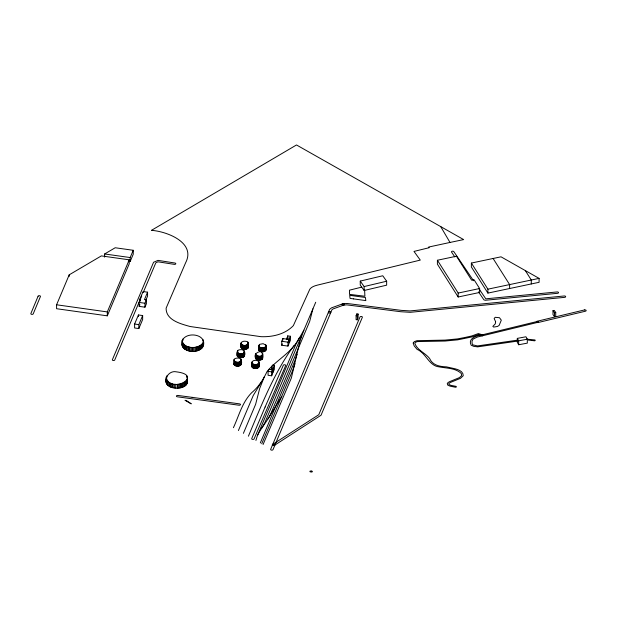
<?xml version="1.0" encoding="UTF-8"?>
<svg xmlns="http://www.w3.org/2000/svg" width="617" height="617" viewBox="0 0 617 617"><rect width="100%" height="100%" fill="white"/><g stroke="black" fill="none" stroke-linecap="round" stroke-linejoin="round"><path stroke-width="0.93" d="M187.267 380.72C187.823 388.741 175.59 389.427 170.176 386.851C161.261 382.933 167.623 369.66 176.632 371.881C204.906 375.429 169.69 395.057 166.22 377.08M203.224 346.245C207.312 333.897 186.049 331.113 182.192 340.692C178.413 353.24 201.798 355.253 203.332 344.541M182.192 340.692C183.727 349.477 199.368 349.584 203.224 342.312M182.146 345.265L182.316 344.093M258.816 345.458L258.901 350.232C262.487 354.073 268.488 350.726 265.966 345.212L263.143 343.684L259.772 344.309L258.816 345.458L258.901 350.232M258.785 349.831L258.816 349.392M241.208 359.973C239.303 366.066 228.305 358.67 237.83 358.014C242.203 357.397 243.059 365.048 239.157 365.95C237.375 366.614 233.103 365.873 234.182 363.259M241.178 364.377L240.854 363.128M265.966 345.212C266.212 348.505 260.351 348.69 258.901 346.299M244.509 351.651C241.957 357.945 231.606 349.577 241.633 349.654C245.45 349.561 246.06 356.009 242.998 357.366C239.28 358.901 235.293 356.248 237.206 351.752M244.471 355.986L244.378 351.142M237.206 355.685L237.267 355.245M252.098 365.526C250.587 369.46 260.05 369.591 258.847 365.634L258.847 361.701C257.289 359.495 251.173 359.85 252.021 363.212C253.587 365.411 259.688 365.063 258.847 361.701M241.07 343.245C243.784 349.407 253.934 341.124 243.977 341.186C240.106 341.07 239.512 347.641 242.674 348.929C244.533 349.646 248.258 349.453 248.35 346.885M255.484 354.081C264.508 345.821 264.67 362.333 255.484 354.081C253.965 357.505 256.41 360.906 259.95 360.073C263.737 360.019 262.749 355.816 262.572 353.364M255.484 358.014L255.77 357.189M255.916 440.445L257.436 435.533L296.26 343.414L303.88 330.172L315.719 302.253M241.07 347.178L241.71 345.998M263.081 444.502L291.363 378.028L299.893 341.348L303.88 330.172M312.912 308.847L309.703 321.349L271.256 412.58C267.793 420.91 261.33 427.442 257.436 435.533M297.116 354.289L294.895 360.783L260.305 442.929M295.026 363.652L292.797 370.154L261.731 443.731M356.094 315.742L356.842 313.891L358.084 314.061L358.084 317.994L357.336 319.845L356.094 319.675L356.094 315.742L357.336 315.912L358.084 314.061M281.738 341.301L282.848 338.586L289.095 339.45L289.095 343.384L287.977 346.083L281.738 345.235L281.738 341.301L287.977 342.15L289.095 339.45M271.395 370.007L271.395 367.647L272.459 365.063L274.364 365.333L274.364 369.259L273.292 371.835L273.292 367.909L274.364 365.333M281.738 345.235L282.293 343.877M271.665 375.799L271.665 371.866L272.521 369.768L268.95 369.282L268.079 371.372L268.079 375.306L271.665 375.799L272.521 373.701L272.521 369.768M290.414 336.257L290.414 340.191L289.558 342.258L289.558 338.324L290.414 336.257L287.723 335.879L286.859 339.527M233.411 427.704C238.941 415.804 242.196 402.253 251.69 392.682C258.585 386.944 263.328 379.463 267.092 371.465C276.979 359.48 292.119 352.469 299.268 337.969M56.587 304.783L69.197 274.835L101.35 255.901L129.246 259.819L129.246 263.752L107.304 315.842L56.587 308.716L56.587 304.783L107.304 311.917L129.246 259.819M139.966 301.312L139.966 298.952L143.082 291.556L147.571 292.188L147.571 296.121L145.843 300.217M147.571 292.188L144.463 299.553L146.399 299.831L146.399 303.757L144.949 307.189L139.187 306.379L139.187 302.446L140.622 299.037L139.966 298.952M139.187 306.379L139.905 304.675M134.606 324.041L138.432 314.955L142.658 315.549L142.658 319.483L138.833 328.568L134.606 327.974L134.606 324.041L138.833 324.635L142.658 315.549M144.949 307.189L144.949 303.255L146.399 299.831M243.391 433.35L255.623 404.328L259.657 388.548L264.292 376.918M301.551 335.741L264.978 422.383L261.955 427.874M128.282 261.222L130.172 261.485L130.172 257.551L133.249 250.286L115.194 247.756L104.635 253.973L104.635 257.112M130.172 261.485L133.249 254.219L133.249 250.286M238.409 430.535L253.248 395.497L261.307 382.309M248.412 436.196C261.585 404.906 273.994 372.707 294.301 345.188M143.198 292.558L155.823 262.819L157.991 261.809L174.272 264.361A1.203 0.694 0 0 0 175.752 263.868A1.203 0.694 0 0 0 174.904 263.019L158.029 260.374L153.579 262.256L112.387 359.68A1.203 0.694 0 0 0 113.266 360.521A1.203 0.694 0 0 0 114.723 360.012L141.717 295.975M272.799 369.097L273.03 368.542L271.858 368.38L271.619 368.943L272.799 369.097L272.799 373.03L273.03 368.542M281.822 396.33L268.048 418.897M272.614 444.417L318.773 414.724L359.996 317.007A1.203 0.694 0 0 1 361.454 316.49A1.203 0.694 0 0 1 362.341 317.331L321.041 415.226L274.411 445.351M342.543 303.873L331.545 307.837L329.64 309.341L270.662 449.315A1.203 0.694 0 0 0 271.588 450.14A1.203 0.694 0 0 0 273.015 449.6L331.923 309.811L333.018 308.947L343.816 305.053A1.203 0.694 0 0 0 343.885 303.896A1.203 0.694 0 0 0 342.011 304.297A1.203 0.694 0 0 0 343.361 305.145L346.669 304.86L400.757 311.724L410.22 312.31L564.64 297.355A1.203 0.694 0 0 0 565.635 296.553A1.203 0.694 0 0 0 564.262 295.975L409.997 310.922L401.212 310.359L346.97 303.471L342.998 303.772M361.639 287.144L349.5 290.167L349.546 294.371L364.894 296.245L364.608 290.013M553.002 310.683L554.521 312.757L554.521 316.691L553.002 314.616L553.002 310.683L554.22 310.39L555.732 312.472L555.732 316.405M554.521 312.757L555.732 312.472M360.251 281.09L382.764 275.768L386.651 281.229L386.651 285.162L364.13 290.484L360.251 285.023L360.251 281.09L364.13 286.558L364.13 290.484M364.13 286.558L386.651 281.229M450.001 242.45L428.653 247.047L429.193 247.695L413.992 251.42L420.277 260.096L319.405 284.638C315.526 285.578 310.166 286.635 308.963 291.093L293.36 325.614C285.131 334.283 272.575 337.121 260.983 336.681L190.144 326.516C180.85 323.917 165.857 320.208 166.12 308.168L185.601 262.811C196.237 242.566 166.798 231.39 151.466 230.342L296.499 144.964L463.637 239.589L450.001 242.45L440.7 226.601M437.407 260.243L456.472 256.217L471.658 280.195L474.026 279.694L479.625 288.525L479.625 292.458L458.176 296.993L437.407 264.176L437.407 260.243L458.176 293.06L458.176 296.993M471.38 263.058L501.012 256.819L539.088 278.375L539.088 282.308L487.9 293.098L471.38 266.991L471.38 263.058L487.9 289.165L487.9 293.098M458.176 293.06L479.625 288.525M487.9 289.165L539.088 278.375M517.308 338.386L525.946 336.774L527.304 339.211L527.304 343.137L518.666 344.749L517.308 342.319L517.308 338.386L518.666 340.815L518.666 344.749M518.666 340.815L527.304 339.211M517.516 340.152L477.465 345.929L472.684 344.818L472.059 343.214L472.051 341.078L473.077 339.111L477.265 337.059L537.947 322.313A0.802 0.463 0 0 0 538.371 321.704A0.802 0.463 0 0 0 537.322 321.457L482.024 334.9C476.98 335.417 467.408 338.409 471.187 345.196L473.763 346.361L477.674 346.854L517.007 341.178M526.71 339.149L534.823 339.944A0.802 0.463 0 0 1 535.086 340.584A0.802 0.463 0 0 1 533.983 340.731L528.237 340.06M271.395 367.647L273.292 367.909M286.859 337.954L289.558 338.324M268.079 371.372L271.665 371.866M104.635 253.973L130.172 257.551M139.187 302.446L144.949 303.255M244.378 355.076L244.116 350.764M473.54 280.727L453.819 251.62A1.203 0.694 0 0 0 452.253 251.227A1.203 0.694 0 0 0 451.575 252.129L454.806 256.896M478.869 288.594L485.803 298.821L557.128 291.941A1.203 0.694 0 0 1 558.508 292.52A1.203 0.694 0 0 1 557.521 293.314L485.232 300.278L483.913 299.847L478.522 291.895M265.966 349.145L265.719 344.834M525.314 270.578L531.283 280.018L531.283 283.951M493.106 258.484L509.619 284.584L509.619 288.517M357.336 315.912L357.336 319.845M356.842 313.891L356.842 315.464M287.977 342.15L287.977 346.083M287.723 335.879L287.723 337.453M282.848 338.586L282.848 340.16M266.089 345.682L266.05 349.986M265.842 346.515L265.842 350.448M265.526 346.877L265.526 350.811M265.102 347.194L265.102 351.127M264.577 347.464L264.577 351.397M263.968 347.672L263.968 351.605M263.181 347.818L263.181 351.752M262.749 353.757L262.695 358.492M262.503 354.914L262.503 358.847M262.418 347.865L262.418 351.798M262.202 355.238L262.202 359.171M261.801 355.523L261.801 359.456M261.724 347.826L261.724 351.759M261.222 355.816L261.222 359.75M261.114 347.726L261.114 351.659M260.551 356.032L260.551 359.966M260.274 347.464L260.274 351.397M259.934 347.294L259.934 351.227M259.95 356.14L259.95 360.073M259.626 347.109L259.626 351.042M259.341 344.633L259.341 346.206M259.117 346.646L259.117 350.579M259.186 356.194L259.186 360.127M258.993 361.986L259.024 366.791M258.824 363.243L258.824 367.177M258.492 363.606L258.492 367.539M258.361 356.148L258.361 360.081M258.099 363.899L258.099 367.832M257.644 356.009L257.644 359.942M257.528 364.184L257.528 368.118M257.027 355.808L257.027 359.742M256.911 364.385L256.911 368.318M256.456 355.523L256.456 359.456M256.248 364.516L256.248 368.442M255.97 355.137L255.97 359.071M255.7 354.806L255.7 358.739M255.577 353.61L255.523 358.346M255.423 364.562L255.423 368.496M254.728 364.524L254.728 368.457M253.996 364.4L253.996 368.334M253.386 364.2L253.386 368.133M252.8 363.922L252.8 367.848M252.399 363.629L252.399 367.562M252.021 363.212L252.021 367.138M251.867 362.017L251.805 366.637M248.35 342.959L248.319 347.587M248.119 344.039L248.119 347.973M247.833 342.134L247.833 343.708M247.818 344.371L247.818 348.304M247.394 344.687L247.394 348.62M246.823 344.972L246.823 348.906M246.206 345.181L246.206 349.106M245.597 345.296L245.597 349.23M244.718 345.358L244.718 349.291M244.293 352.446L244.293 356.379M243.962 345.312L243.962 349.245M243.985 352.816L243.985 356.749M243.53 353.163L243.53 357.096M243.291 345.188L243.291 349.122M242.998 353.433L242.998 357.366M242.674 344.996L242.674 348.929M242.45 353.618L242.45 357.552M242.095 344.71L242.095 348.644M241.795 353.765L241.795 357.69M241.656 344.394L241.656 348.327M241.363 342.42L241.363 346.353M241.316 344.001L241.316 347.934M241.17 342.767L241.139 347.579M241.039 353.826L241.039 357.76M241.093 359.572L241 364.77M240.692 361.207L240.692 365.141M240.214 353.796L240.214 357.729M240.237 361.554L240.237 365.488M239.704 361.824L239.704 365.758M239.604 353.703L239.604 357.629M239.134 353.587L239.134 357.521M239.157 362.017L239.157 365.95M238.501 362.156L238.501 366.089M238.355 353.263L238.355 357.197M237.761 350.603L237.761 352.176M237.761 352.839L237.761 356.765M237.746 362.225L237.746 366.159M237.522 352.577L237.522 356.503M237.306 352.23L237.306 356.163M236.92 362.194L236.92 366.128M236.072 362.04L236.072 365.974M235.463 361.84L235.463 365.773M235.023 361.631L235.023 365.565M234.46 361.23L234.46 365.164M234.152 360.868L234.152 364.801M233.974 359.711L233.99 364.485M203.332 340.607L203.363 345.605M202.985 339.558L202.985 341.132M202.738 343.345L202.738 347.278M202.376 343.839L202.376 347.772M201.852 344.402L201.852 348.335M201.227 344.934L201.227 348.867M200.517 345.427L200.517 349.361M199.715 345.875L199.715 349.808M198.982 346.206L198.982 350.14M198.211 346.499L198.211 350.433M197.224 346.8L197.224 350.734M196.368 347.001L196.368 350.934M195.304 347.194L195.304 351.119M194.031 347.325L194.031 351.258M192.92 347.371L192.92 351.304M191.995 347.356L191.995 351.281M190.892 347.271L190.892 351.204M189.635 347.101L189.635 351.027M188.933 346.955L188.933 350.888M188.254 346.785L188.254 350.718M187.421 377.319L187.468 382.432M187.267 376.786L187.329 383.072M187.121 346.43L187.121 350.363M187.128 379.671L187.128 383.604M186.774 380.288L186.774 384.214M186.658 375.653L186.658 377.226M186.357 346.129L186.357 350.063M186.311 380.874L186.311 384.807M185.856 381.345L185.856 385.278M185.239 345.566L185.239 349.5M185.208 381.877L185.208 385.81M184.738 345.25L184.738 349.183M184.606 382.285L184.606 386.211M183.943 344.656L183.943 348.59M183.928 382.663L183.928 386.597M183.465 344.193L183.465 348.127M182.91 343.522L182.91 347.456M182.91 383.134L182.91 387.067M182.863 339.026L182.863 340.599M182.501 342.813L182.501 346.746M182.316 340.16L182.3 346.222M181.961 383.473L181.961 387.399M181.12 383.712L181.12 387.646M180.249 383.905L180.249 387.838M179.169 384.082L179.169 388.016M178.066 384.198L178.066 388.124M177.141 384.237L177.141 388.17M175.274 384.183L175.274 388.108M174.179 384.052L174.179 387.985M172.93 383.82L172.93 387.754M172.074 383.612L172.074 387.538M170.94 383.234L170.94 387.168M170.176 382.926L170.176 386.851M169.336 382.494L169.336 386.427M168.225 381.769L168.225 385.702M167.508 381.136L167.508 385.07M167.076 380.658L167.076 384.592M166.806 375.83L166.806 377.403M166.544 379.856L166.544 383.789M166.312 379.332L166.312 383.265M166.104 377.72L166.096 382.193M138.833 324.635L138.833 328.568M138.432 314.955L138.432 316.529M107.304 311.917L107.304 315.842M69.197 274.835L69.197 276.408M413.205 343.029L414.146 345.813L417.061 349.353C426.193 353.14 428.908 365.989 439.281 366.899C446.669 368.364 455.616 367.917 461.323 373.547L461.632 375.63L459.41 377.619L449.137 381.838L447.271 383.288L447.672 385.054L450.125 386.165L455.292 387.206A0.802 0.463 0 0 0 456.318 386.921A0.802 0.463 0 0 0 455.824 386.327L450.788 385.317L448.929 384.453L448.76 383.681L450.171 382.548L460.467 378.329L463.259 375.714C463.305 370.802 457.197 369.205 453.341 368.395L446.423 366.86C439.821 366.621 432.586 365.372 429.663 358.546C425.306 352.878 417.2 350.302 414.794 343.229L415.388 342.342L417.354 341.587L445.073 341.039L457.721 339.836L472.429 336.813L478.777 334.514L481.892 335.71A0.802 0.463 0 0 0 483.003 335.579A0.802 0.463 0 0 0 482.779 334.938L478.36 333.573L471.781 335.964L464.416 337.592L457.398 338.926L444.973 340.114L417.046 340.669L414.285 341.648L413.205 343.029M495.621 321.681L495.281 323.856L492.844 326.378L493.662 327.064L497.441 326.486L499.145 325.406L501.297 320.169L499.492 317.724L495.204 317.292L494.14 318.557L495.621 321.681M38.084 296.229L30.873 313.529A1.203 0.694 0 0 0 31.752 314.369A1.203 0.694 0 0 0 33.21 313.86L40.429 296.546A1.203 0.694 0 0 0 39.534 295.713A1.203 0.694 0 0 0 38.084 296.229M265.094 407.043L251.736 438.571A1.203 0.694 0 0 0 252.623 439.412A1.203 0.694 0 0 0 254.081 438.903L285.64 365.65A1.203 0.694 0 0 0 284.853 364.77A1.203 0.694 0 0 0 283.342 365.225L265.094 407.043M584.484 309.935L537.176 321.241A1.203 0.694 0 0 0 536.52 322.151A1.203 0.694 0 0 0 538.093 322.529L585.41 311.215A1.203 0.694 0 0 0 586.057 310.305A1.203 0.694 0 0 0 584.484 309.935M192.157 397.348L177.904 395.443A1.203 0.694 0 0 0 176.462 395.967A1.203 0.694 0 0 0 177.364 396.8L239.003 405.222A1.203 0.694 0 0 0 240.453 404.706A1.203 0.694 0 0 0 239.566 403.873L192.165 397.348M353.61 298.898L350.055 298.404L349.692 295.312L365.449 297.502L365.812 300.602L353.61 298.898M311.732 471.126L310.891 471.01A0.802 0.463 0 0 0 309.919 471.349A0.802 0.463 0 0 0 310.505 471.905L311.346 472.028A0.802 0.463 0 0 0 312.318 471.689A0.802 0.463 0 0 0 311.732 471.126M186.581 400.688L185.031 400.31L191.262 403.842L186.581 400.688M272.675 445.381A1.203 0.694 0 0 0 274.681 445.05A1.203 0.694 0 0 0 273.177 444.217A1.203 0.694 0 0 0 272.675 445.381M328.738 312.804A1.203 0.694 0 0 0 330.751 312.48A1.203 0.694 0 0 0 329.254 311.639A1.203 0.694 0 0 0 328.738 312.804"/></g></svg>
